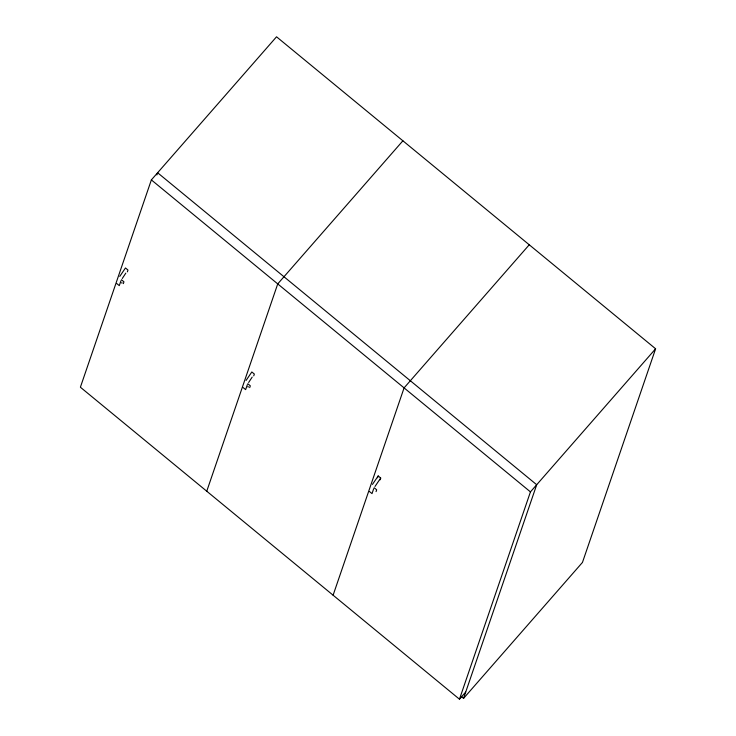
<?xml version="1.0" encoding="UTF-8"?>
<svg xmlns="http://www.w3.org/2000/svg" width="736" height="736" viewBox="0 0 736 736"><rect width="100%" height="100%" fill="white"/><g stroke="black" fill="none" stroke-linecap="round" stroke-linejoin="round"><path stroke-width="1.1" d="M461.104 696.357L463.551 698.381L582.461 562.424L655.61 348.781L276.534 36.8L151.368 179.906L80.39 387.219L459.466 699.2L465.722 692.042M156.888 174.929L157.624 172.758L536.7 484.739L463.551 698.381M123.344 283.627L123.961 281.814L121.44 279.735M127.374 271.86L127.99 270.048L125.47 267.968L119.756 276.405M206.752 491.216L277.73 283.903L402.896 140.797M249.706 387.624L250.323 385.811L247.793 383.732M253.736 375.857L254.352 374.044L251.822 371.965L246.118 380.392M333.104 595.203L404.082 387.9L529.248 244.784M377.568 477.765L378.184 475.953L380.714 478.032L380.089 479.844M376.059 491.611L376.685 489.808L374.155 487.729M459.466 699.2L530.444 491.887L655.61 348.781M120.98 280.692L119.287 285.632L116.766 283.553M247.342 384.689L245.649 389.629L243.119 387.55M373.704 488.676L372.011 493.617L369.481 491.538M122.286 278.484L125.819 273.12M248.648 382.472L252.181 377.108M372.471 484.389L378.184 475.953M375.001 486.468L380.714 478.032M122.204 282.918L121.366 282.845M248.566 386.906L247.728 386.842M151.368 179.906L530.444 491.887"/></g></svg>
